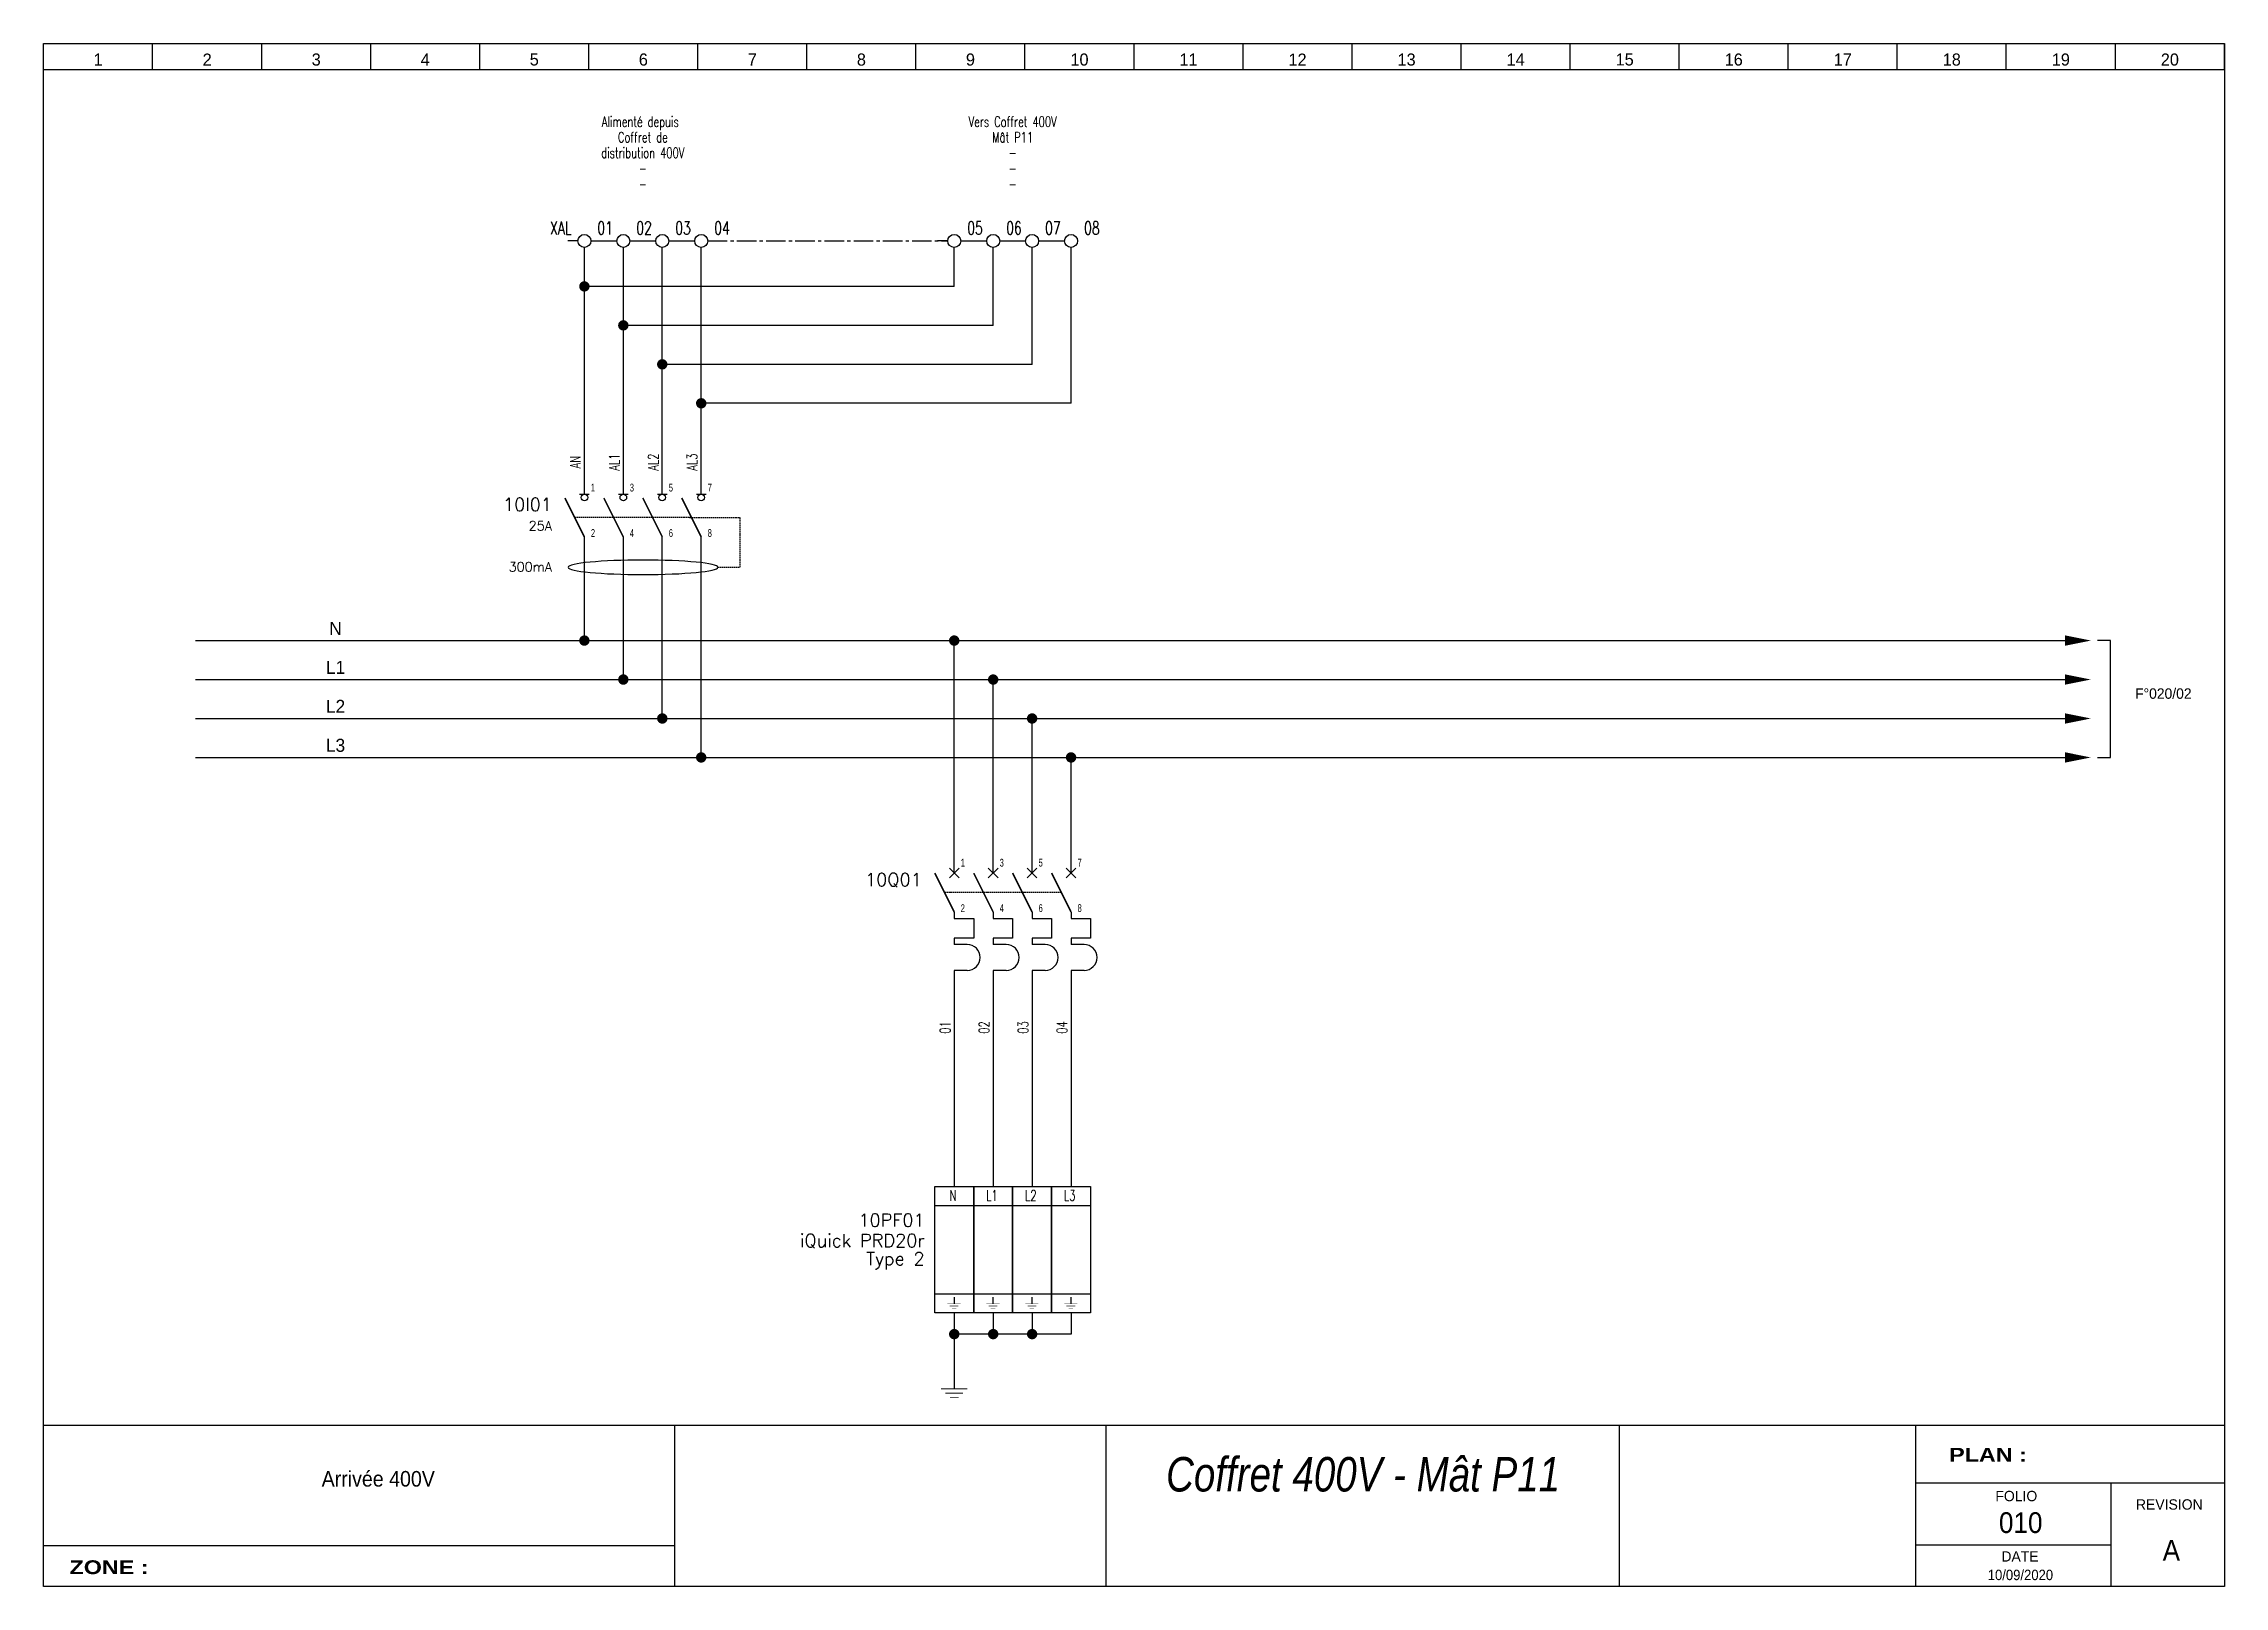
# Model space of a CAD drawing. Extents: x 0 to 420, y 0 to 297.
import ezdxf
from ezdxf.enums import TextEntityAlignment as Align

# ---------------------------------------------------------------- set-up
doc = ezdxf.new("R2010")
doc.units = 0
doc.header["$MEASUREMENT"] = 0
for name, pattern in [('AXES2', [1.125, 0.75, -0.125, 0.125, -0.125]), ('CACHE', [0.375, 0.25, -0.125]), ('FIN', [0]), ('MOYEN', [0])]:
    doc.linetypes.add(name, pattern=pattern)
doc.layers.get('0').update_dxf_attribs({"linetype": 'CONTINUOUS'})
doc.layers.add('A', color=1, linetype='CONTINUOUS')
doc.layers.add('B', color=1, linetype='CONTINUOUS')
doc.styles.add('ARIAL', font='arial.ttf', dxfattribs={"width": 0.966, "height": 2.325})
doc.styles.add('ARIAL_BOLD', font='arialbd.ttf', dxfattribs={"width": 1.2075, "height": 2.657143})
doc.styles.add('ARIAL_ITALIC', font='ariali.ttf', dxfattribs={"width": 1.449, "height": 6.642857})
doc.styles.add('ROMANS', font='romans.shx')
doc.styles.add('SIMPLEX', font='simplex')

# ---------------------------------------------------------------- blocks, each defined once
blk = doc.blocks.new('Cartouche')
at = {"color": 4}
blk.add_line((303.45, 31), (303.45, 0), dxfattribs=at)
at = {"layer": 'A', "color": 4, "linetype": 'MOYEN'}
for p, q in [((21, 292), (21, 297)), ((42, 292), (42, 297)), ((63, 292), (63, 297)), ((84, 292), (84, 297)), ((105, 292), (105, 297)), ((126, 292), (126, 297)), ((147, 292), (147, 297)), ((168, 292), (168, 297)), ((189, 292), (189, 297)), ((210, 292), (210, 297)), ((231, 292), (231, 297)), ((252, 292), (252, 297)), ((273, 292), (273, 297)), ((294, 292), (294, 297)), ((315, 292), (315, 297)), ((336, 292), (336, 297)), ((357, 292), (357, 297)), ((378, 292), (378, 297)), ((399, 292), (399, 297)), ((420, 292), (420, 297)), ((0, 292), (420, 292)), ((0, 31.05), (420, 31.05)), ((121.49, 31), (121.49, 0)), ((204.56, 31), (204.56, 0)), ((303.45, 31), (303.45, 0)), ((360.51, 31), (360.51, 0)), ((420, 19.89), (360.51, 19.89)), ((398.16, 19.86), (398.16, 0)), ((0, 7.85), (121.49, 7.85)), ((398.16, 7.96), (360.51, 7.96))]:
    blk.add_line(p, q, dxfattribs=at)
for points in [[(0, 31), (0, 297), (420, 297), (420, 31), (0, 31)], [(0, 0), (0, 297), (420, 297), (420, 0), (0, 0)]]:
    blk.add_lwpolyline(points, dxfattribs=at)
at = {"layer": 'A', "color": 7, "linetype": 'FIN', "style": 'ARIAL', "width": 0.966}
for s, height, p in [('1', 2.33, (10.5, 293.94)), ('2', 2.33, (31.5, 293.94)), ('3', 2.33, (52.5, 293.94)), ('4', 2.33, (73.5, 293.94)), ('5', 2.33, (94.5, 293.94)), ('6', 2.33, (115.5, 293.94)), ('7', 2.33, (136.5, 293.94)), ('8', 2.33, (157.5, 293.94)), ('9', 2.33, (178.5, 293.94)), ('10', 2.325, (199.5, 293.94)), ('11', 2.325, (220.5, 293.94)), ('12', 2.325, (241.5, 293.94)), ('13', 2.325, (262.5, 293.94)), ('14', 2.325, (283.5, 293.94)), ('15', 2.325, (304.5, 293.94)), ('16', 2.325, (325.5, 293.94)), ('17', 2.325, (346.5, 293.94)), ('18', 2.325, (367.5, 293.94)), ('19', 2.325, (388.5, 293.94)), ('20', 2.325, (409.5, 293.94))]:
    blk.add_text(s, height=height, dxfattribs=at).set_placement(p, align=Align.MIDDLE)
at = {"layer": 'A', "color": 7, "linetype": 'FIN', "style": 'ARIAL', "width": 0.9}
for tag, height, p in [('TITRE\xa01', 3, (64.45, 25.79)), ('TITRE\xa02', 3, (64.45, 20.79)), ('TITRE\xa03', 3, (64.45, 15.79)), ('DOSSIER\xa02', 3, (254.12, 13.45)), ('FOLIO', 4, (380.78, 12.27)), ('DOSSIER\xa03', 3, (254.12, 8.45)), ('REV', 4, (409.79, 6.93)), ('DATE', 2, (380.72, 2.24))]:
    blk.add_attdef(tag, text='', height=height, dxfattribs=at).set_placement(p, align=Align.MIDDLE)
blk.add_attdef('N°\xa0PLAN', text='', height=3, dxfattribs=at).set_placement((417.76, 25.47), align=Align.MIDDLE_RIGHT)
blk.add_attdef('ZONE', text='', height=3, dxfattribs=at).set_placement((21.8, 3.7), align=Align.MIDDLE_LEFT)
at = {"layer": 'B', "color": 1, "linetype": 'FIN', "style": 'ARIAL_BOLD', "width": 1.2075}
for s, p in [('PLAN : ', (367, 24.01)), ('ZONE : ', (5, 2.36))]:
    blk.add_text(s, height=2.657, dxfattribs=at).set_placement(p)
at = {"layer": 'B', "color": 1, "linetype": 'FIN', "style": 'ARIAL', "width": 0.966}
for s, p in [('FOLIO', (379.93, 17.39)), ('REVISION', (409.39, 15.77)), ('DATE', (380.64, 5.76))]:
    blk.add_text(s, height=1.993, dxfattribs=at).set_placement(p, align=Align.MIDDLE)
at = {"layer": 'B', "color": 4, "linetype": 'FIN', "style": 'ARIAL_ITALIC', "width": 0.8}
blk.add_attdef('DOSSIER\xa01', text='', height=6.64, dxfattribs=at).set_placement((254.12, 21.73), align=Align.MIDDLE)
blk = doc.blocks.new('EL01-14')
at = {"color": 0, "linetype": 'ByBlock', "const_width": 1}
blk.add_lwpolyline([(-0.5, 0, 1), (0.5, 0, 1)], format="xyb", close=True, dxfattribs=at)
blk = doc.blocks.new('Renvoi 6-2')
at = {"color": 0, "linetype": 'ByBlock'}
for points in [[(0, 0, 2, 0, 0), (5, 0, 0, 0, 0)], [(0, -7.5, 2, 0, 0), (5, -7.5, 0, 0, 0)], [(0, -15, 2, 0, 0), (5, -15, 0, 0, 0)], [(0, -22.5, 2, 0, 0), (5, -22.5, 0, 0, 0)]]:
    blk.add_lwpolyline(points, format="xyseb", dxfattribs=at)
blk.add_lwpolyline([(6.25, -22.5), (8.75, -22.5), (8.75, 0), (6.25, 0)])
blk.add_attdef('VERS', (13.51, -11.2), '', height=2, dxfattribs=at)
blk = doc.blocks.new('Bornier Tétra')
for p, q in [((-1.25, -1.25), (-3.22, -1.25)), ((1.25, -1.25), (6.25, -1.25)), ((8.75, -1.25), (13.75, -1.25)), ((16.25, -1.25), (21.25, -1.25))]:
    blk.add_line(p, q)
for centre in [(0, -1.25), (7.5, -1.25), (15, -1.25), (22.5, -1.25)]:
    blk.add_circle(centre, 1.25)
at = {"color": 0, "linetype": 'ByBlock', "style": 'SIMPLEX', "width": 0.7}
blk.add_attdef('BORNIER', text='', height=2.5, dxfattribs=at).set_placement((-2.5, 0), align=Align.RIGHT)
for tag, p in [('BORNE1', (2.5, 0)), ('BORNE2', (10, 0)), ('BORNE3', (17.5, 0)), ('BORNE4', (25, 0))]:
    blk.add_attdef(tag, p, '', height=2.5, dxfattribs=at)
blk = doc.blocks.new('EL01-26')
at = {"color": 0, "linetype": 'ByBlock'}
for p, q in [((0, 0), (3.75, 0)), ((3.75, 0), (3.75, -3.75)), ((3.75, -3.75), (0, -3.75)), ((0, -3.75), (0, -5)), ((2.5, -5), (0, -5)), ((2.5, -10), (0, -10))]:
    blk.add_line(p, q, dxfattribs=at)
blk.add_arc((2.5, -7.5), 2.5, 270, 90, dxfattribs=at)
blk = doc.blocks.new('DJ4P')
at = {"color": 0, "linetype": 'ByBlock'}
for p, q in [((-0.9375, 0.9375), (0.9375, -0.9375)), ((0.9375, 0.9375), (-0.9375, -0.9375)), ((6.5625, 0.9375), (8.4375, -0.9375)), ((8.4375, 0.9375), (6.5625, -0.9375)), ((14.0625, 0.9375), (15.9375, -0.9375)), ((15.9375, 0.9375), (14.0625, -0.9375)), ((21.5625, 0.9375), (23.4375, -0.9375)), ((23.4375, 0.9375), (21.5625, -0.9375))]:
    blk.add_line(p, q, dxfattribs=at)
at = {"color": 0, "linetype": 'CACHE'}
blk.add_line((20.625, -3.75), (-1.875, -3.75), dxfattribs=at)
for p, q in [((0, -7.5), (0, -8.75)), ((7.5, -7.5), (7.5, -8.75)), ((15, -7.5), (15, -8.75)), ((22.5, -7.5), (22.5, -8.75))]:
    blk.add_line(p, q)
at = {"color": 0, "linetype": 'ByBlock', "const_width": 0.3}
for points in [[(-3.75, 0), (0, -7.5)], [(3.75, 0), (7.5, -7.5)], [(11.25, 0), (15, -7.5)], [(18.75, 0), (22.5, -7.5)]]:
    blk.add_lwpolyline(points, dxfattribs=at)
for p in [(0, -8.75), (7.5, -8.75), (15, -8.75), (22.5, -8.75)]:
    blk.add_blockref('EL01-26', p)
at = {"color": 0, "linetype": 'ByBlock', "style": 'ROMANS'}
for tag, height, p in [('REP', 2.5, (-6.25, -2.5)), ('TYPE+CAL', 1.8, (-6.25, -6.25)), ('COURBE', 1.8, (-6.25, -10))]:
    blk.add_attdef(tag, text='', height=height, dxfattribs=at).set_placement(p, align=Align.RIGHT)
at = {"color": 0, "linetype": 'ByBlock', "width": 0.7}
for tag, p in [('ENT1', (1.25, 1.25)), ('ENT2', (8.75, 1.25)), ('ENT3', (16.25, 1.25)), ('ENT4', (23.75, 1.25)), ('SOR1', (1.25, -7.5)), ('SOR2', (8.75, -7.5)), ('SOR3', (16.25, -7.5)), ('SOR4', (23.75, -7.5))]:
    blk.add_attdef(tag, p, '', height=1.5, dxfattribs=at)
at = {"color": 0, "linetype": 'ByBlock', "style": 'ROMANS', "width": 0.8}
blk.add_attdef('ICC', text='', height=1.5, dxfattribs=at).set_placement((-6.25, -13.75), align=Align.RIGHT)
blk = doc.blocks.new('EL08-22')
at = {"color": 0, "linetype": 'ByBlock', "const_width": 0.2}
for points in [[(2.8125, 0), (-2.8125, 0)], [(1.875, -0.9375), (-1.875, -0.9375)], [(0.9375, -1.875), (-0.9375, -1.875)]]:
    blk.add_lwpolyline(points, dxfattribs=at)
blk = doc.blocks.new('Inter Diff 4P')
for p, q in [((-0.94, 0), (0.94, 0)), ((6.56, 0), (8.44, 0)), ((14.06, 0), (15.94, 0)), ((21.56, 0), (23.44, 0))]:
    blk.add_line(p, q)
at = {"color": 0, "linetype": 'CACHE'}
blk.add_line((20.62, -4.48), (-1.88, -4.48), dxfattribs=at)
at = {"linetype": 'CACHE'}
for p, q in [((20.26, -4.48), (29.92, -4.48)), ((29.92, -4.48), (29.92, -14.07)), ((25.72, -14.07), (29.92, -14.07))]:
    blk.add_line(p, q, dxfattribs=at)
at = {"color": 0, "linetype": 'ByBlock', "const_width": 0.3}
for points in [[(-3.75, -0.73), (0, -8.23)], [(3.75, -0.73), (7.5, -8.23)], [(11.25, -0.73), (15, -8.23)], [(18.75, -0.73), (22.5, -8.23)]]:
    blk.add_lwpolyline(points, dxfattribs=at)
for centre in [(0, -0.63), (7.5, -0.63), (15, -0.63), (22.5, -0.63)]:
    blk.add_circle(centre, 0.634)
at = {"extrusion": (0, 0, -1)}
blk.add_ellipse((11.3, -14.07), major_axis=(14.42, 0), ratio=0.097083, dxfattribs=at)
at = {"color": 0, "linetype": 'ByBlock', "width": 0.7}
for tag, p in [('ENT1', (1.25, 0.52)), ('ENT2', (8.75, 0.52)), ('ENT3', (16.25, 0.52)), ('ENT4', (23.75, 0.52)), ('SOR1', (1.25, -8.23)), ('SOR2', (8.75, -8.23)), ('SOR3', (16.25, -8.23)), ('SOR4', (23.75, -8.23))]:
    blk.add_attdef(tag, p, '', height=1.5, dxfattribs=at)
at = {"color": 0, "linetype": 'ByBlock', "style": 'ROMANS'}
for tag, height, p in [('REP', 2.5, (-6.25, -3.23)), ('CALIBRE', 1.8, (-6.25, -6.98)), ('SENSIBILITE', 1.8, (-6.25, -14.89))]:
    blk.add_attdef(tag, text='', height=height, dxfattribs=at).set_placement(p, align=Align.RIGHT)

msp = doc.modelspace()

# ---------------------------------------------------------------- linework, layer by layer
for p, q in [((104.15, 210.26), (104.15, 257.76)), ((111.65, 210.26), (111.65, 257.76)), ((119.15, 210.26), (119.15, 257.76)), ((126.65, 210.26), (126.65, 257.76)), ((175.38, 250.26), (175.38, 257.76)), ((182.88, 242.76), (182.88, 257.76)), ((190.38, 235.26), (190.38, 257.76)), ((197.88, 227.76), (197.88, 257.76)), ((175.38, 250.26), (104.15, 250.26)), ((182.88, 242.76), (111.65, 242.76)), ((190.38, 235.26), (119.15, 235.26)), ((197.88, 227.76), (126.65, 227.76)), ((104.15, 182.08), (104.15, 202.02)), ((111.65, 174.58), (111.65, 202.02)), ((119.15, 167.08), (119.15, 202.02)), ((126.65, 159.58), (126.65, 202.02)), ((29.26, 182.08), (389.29, 182.08)), ((175.38, 137.32), (175.38, 182.08)), ((29.26, 174.58), (389.29, 174.58)), ((182.88, 137.32), (182.88, 174.58)), ((29.26, 167.08), (389.29, 167.08)), ((190.38, 137.32), (190.38, 167.08)), ((29.26, 159.58), (389.29, 159.58)), ((197.88, 137.32), (197.88, 159.58)), ((175.38, 118.57), (175.38, 77)), ((182.88, 118.57), (182.88, 77)), ((190.38, 118.57), (190.38, 77)), ((197.88, 118.57), (197.88, 77)), ((171.63, 73.31), (179.13, 73.31)), ((179.13, 73.31), (186.63, 73.31)), ((186.63, 73.31), (194.13, 73.31)), ((194.13, 73.31), (201.63, 73.31)), ((171.63, 56.34), (179.13, 56.34)), ((175.34, 55.7), (175.34, 54.39)), ((179.13, 56.34), (186.63, 56.34)), ((182.84, 55.7), (182.84, 54.39)), ((186.63, 56.34), (194.13, 56.34)), ((190.34, 55.7), (190.34, 54.39)), ((194.13, 56.34), (201.63, 56.34)), ((197.84, 55.7), (197.84, 54.39)), ((175.38, 52.65), (175.38, 40.64)), ((182.88, 52.65), (182.88, 48.56)), ((190.38, 52.65), (190.38, 48.56)), ((197.88, 52.65), (197.88, 48.56)), ((197.88, 48.56), (175.38, 48.56)), ((175.38, 40.64), (175.38, 38.02))]:
    msp.add_line(p, q)
at = {"linetype": 'AXES2', "ltscale": 5}
msp.add_line((127.9, 259.01), (174.13, 259.01), dxfattribs=at)
for points in [[(171.63, 77), (179.13, 77), (179.13, 52.65), (171.63, 52.65)], [(179.13, 77), (186.63, 77), (186.63, 52.65), (179.13, 52.65)], [(186.63, 77), (194.13, 77), (194.13, 52.65), (186.63, 52.65)], [(194.13, 77), (201.63, 77), (201.63, 52.65), (194.13, 52.65)]]:
    msp.add_lwpolyline(points, close=True)

# ---------------------------------------------------------------- block references
for name, p, values in [('Cartouche', (0, 0), {'FOLIO': '010', 'REV': 'A', 'DATE': '10/09/2020', 'DOSSIER\xa01': 'Coffret 400V - Mât P11', 'TITRE\xa02': 'Arrivée 400V'}), ('Bornier Tétra', (104.15, 260.26), {'BORNIER': 'XAL', 'BORNE1': '01', 'BORNE2': '02', 'BORNE3': '03', 'BORNE4': '04'}), ('Bornier Tétra', (175.38, 260.26), {'BORNE1': '05', 'BORNE2': '06', 'BORNE3': '07', 'BORNE4': '08'}), ('Inter Diff 4P', (104.15, 210.26), {'REP': '10I01', 'CALIBRE': '25A', 'SENSIBILITE': '300mA', 'ENT1': '1', 'SOR1': '2', 'ENT2': '3', 'SOR2': '4', 'ENT3': '5', 'SOR3': '6', 'ENT4': '7', 'SOR4': '8'}), ('Renvoi 6-2', (389.29, 182.08), {'VERS': 'F%%D020/02'}), ('DJ4P', (175.38, 137.32), {'REP': '10Q01', 'ENT1': '1', 'SOR1': '2', 'ENT2': '3', 'SOR2': '4', 'ENT3': '5', 'SOR3': '6', 'ENT4': '7', 'SOR4': '8'})]:
    msp.add_blockref(name, p).add_auto_attribs(values)
for p in [(104.15, 250.26), (111.65, 242.76), (119.15, 235.26), (126.65, 227.76), (104.15, 182.08), (175.38, 182.08), (111.65, 174.58), (182.88, 174.58), (119.15, 167.08), (190.38, 167.08), (126.65, 159.58), (197.88, 159.58), (175.38, 48.56), (182.88, 48.56), (190.38, 48.56)]:
    msp.add_blockref('EL01-14', p)
for p, xscale, yscale, zscale in [((175.34, 54.39), 0.4499999999999886, 0.4499999999999886, 0.4499999999999886), ((182.84, 54.39), 0.4499999999999886, 0.4499999999999886, 0.4499999999999886), ((190.34, 54.39), 0.4499999999999886, 0.4499999999999886, 0.4499999999999886), ((197.84, 54.39), 0.4499999999999886, 0.4499999999999886, 0.4499999999999886), ((175.38, 38.02), 0.8999999999999773, 0.8999999999999773, 0.8999999999999773)]:
    msp.add_blockref('EL08-22', p, dxfattribs=dict(xscale=xscale, yscale=yscale, zscale=zscale))

# ---------------------------------------------------------------- texts
at = {"style": 'SIMPLEX', "width": 0.7}
for s, p in [('Alimenté depuis ', (115.4, 280.98)), ('Vers Coffret 400V', (186.63, 280.98)), ('Coffret de', (115.4, 277.98)), ('Mât P11', (186.63, 277.98)), ('distribution 400V', (115.4, 274.98)), ('-', (186.63, 274.98)), ('-', (115.4, 271.98)), ('-', (115.4, 268.98)), ('-', (186.63, 271.98)), ('-', (186.63, 268.98)), ('N', (175.13, 74.25)), ('L1', (182.63, 74.25)), ('L2', (190.13, 74.25)), ('L3', (197.63, 74.25))]:
    msp.add_text(s, height=2, dxfattribs=at).set_placement(p, align=Align.CENTER)
for s, p in [('AN', (103.4, 216.42)), ('AL1', (110.9, 216.42)), ('AL2', (118.4, 216.42)), ('AL3', (125.9, 216.42)), ('01', (174.63, 107.6)), ('02', (182.13, 107.6)), ('03', (189.63, 107.6)), ('04', (197.13, 107.6))]:
    msp.add_text(s, height=2, rotation=90, dxfattribs=at).set_placement(p, align=Align.CENTER)
for s, p in [('N', (56.22, 183.17)), ('L1', (56.22, 175.67)), ('L2', (56.22, 168.17)), ('L3', (56.22, 160.67))]:
    msp.add_text(s, height=2.5).set_placement(p, align=Align.CENTER)
at = {"style": 'ROMANS'}
for s, p in [('10PF01', (169.67, 69.25)), ('iQuick PRD20r', (169.67, 65.33)), ('Type 2', (169.67, 61.82))]:
    msp.add_text(s, height=2.5, dxfattribs=at).set_placement(p, align=Align.RIGHT)

doc.saveas('drawing.dxf')
